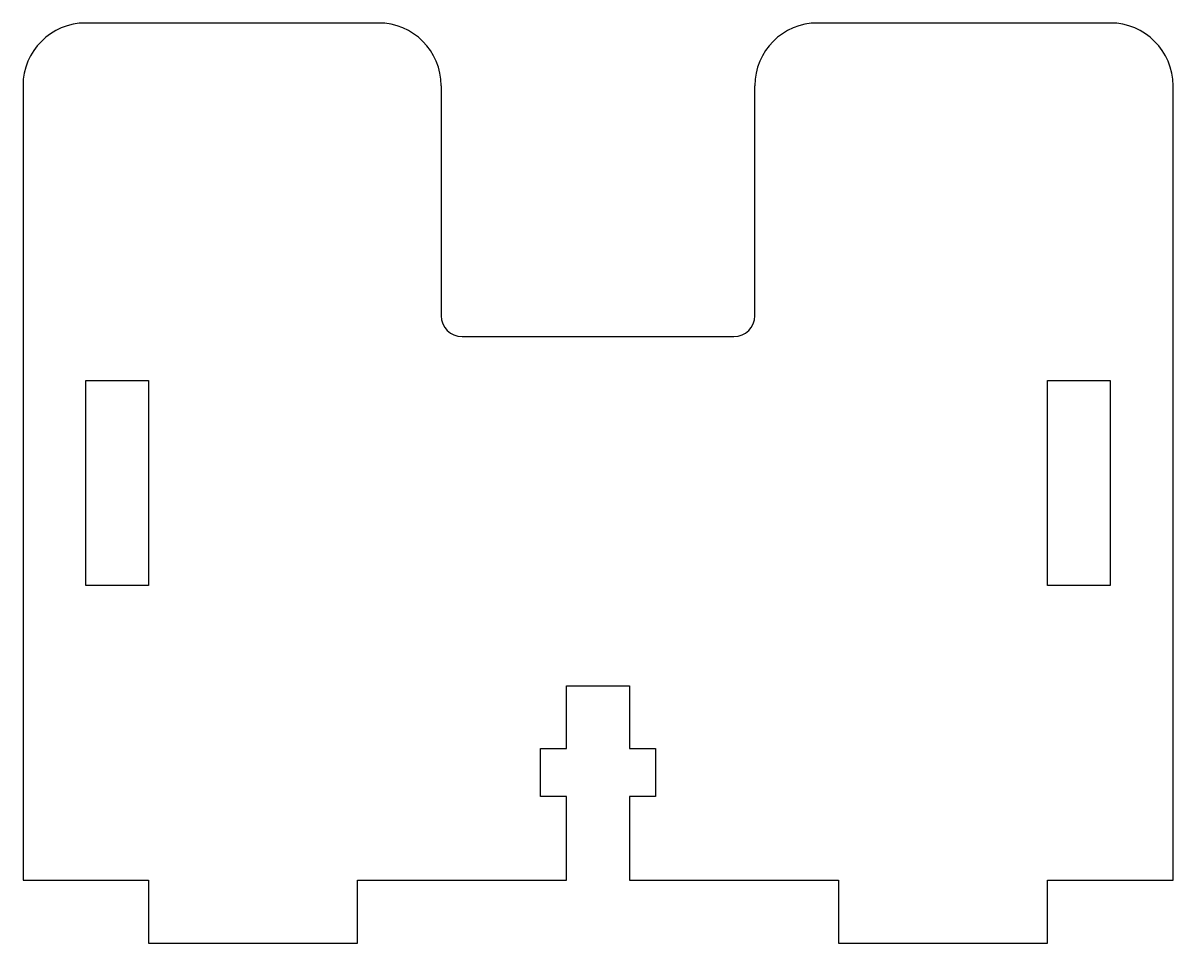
# Model space of a CAD drawing. Extents: x -66.4 to -11.4, y 0 to 44.
import ezdxf

# ---------------------------------------------------------------- set-up
doc = ezdxf.new("R2010")
doc.units = 0
doc.layers.get('0').update_dxf_attribs({"linetype": 'continuous'})

# ---------------------------------------------------------------- blocks, each defined once
blk = doc.blocks.new('FILLET')
at = {"color": 0}
for p, q in [((-49.3909, 44), (-63.3909, 44)), ((-14.3909, 44), (-28.3909, 44)), ((-66.3909, 41), (-66.3909, 3)), ((-46.3909, 41), (-46.3909, 30)), ((-31.3909, 30), (-31.3909, 41)), ((-11.3909, 3), (-11.3909, 41)), ((-45.3909, 29), (-32.3909, 29)), ((-63.3909, 26.9), (-60.3909, 26.9)), ((-63.3909, 17.1), (-63.3909, 26.9)), ((-60.3909, 26.9), (-60.3909, 17.1)), ((-17.3909, 26.9), (-14.3909, 26.9)), ((-17.3909, 17.1), (-17.3909, 26.9)), ((-14.3909, 26.9), (-14.3909, 17.1)), ((-60.3909, 17.1), (-63.3909, 17.1)), ((-14.3909, 17.1), (-17.3909, 17.1)), ((-40.3909, 9.3), (-40.3909, 12.3)), ((-40.3909, 12.3), (-37.3909, 12.3)), ((-37.3909, 12.3), (-37.3909, 9.3)), ((-41.6409, 7), (-41.6409, 9.3)), ((-41.6409, 9.3), (-40.3909, 9.3)), ((-37.3909, 9.3), (-36.1409, 9.3)), ((-36.1409, 9.3), (-36.1409, 7)), ((-40.3909, 7), (-41.6409, 7)), ((-40.3909, 3), (-40.3909, 7)), ((-37.3909, 7), (-37.3909, 3)), ((-36.1409, 7), (-37.3909, 7)), ((-66.3909, 3), (-60.3909, 3)), ((-60.3909, 3), (-60.3909, 0)), ((-50.3909, 0), (-50.3909, 3)), ((-50.3909, 3), (-40.3909, 3)), ((-37.3909, 3), (-27.3909, 3)), ((-27.3909, 3), (-27.3909, 0)), ((-17.3909, 3), (-11.3909, 3)), ((-17.3909, 0), (-17.3909, 3)), ((-60.3909, 0), (-50.3909, 0)), ((-27.3909, 0), (-17.3909, 0))]:
    blk.add_line(p, q, dxfattribs=at)
for centre, radius, start, end in [((-63.3909, 41), 3, 90, -180), ((-49.3909, 41), 3, 0, 90), ((-28.3909, 41), 3, 90, -180), ((-14.3909, 41), 3, 0, 90), ((-45.3909, 30), 1, -180, -90), ((-32.3909, 30), 1, -90, 0)]:
    blk.add_arc(centre, radius, start, end, dxfattribs=at)

msp = doc.modelspace()

# ---------------------------------------------------------------- block references
at = {"color": 0}
msp.add_blockref('FILLET', (0, 0), dxfattribs=at)

doc.saveas('drawing.dxf')
